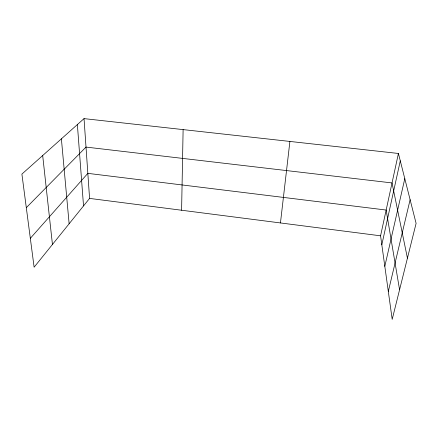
<?xml version="1.0" encoding="UTF-8"?>
<svg xmlns="http://www.w3.org/2000/svg" width="438" height="438" viewBox="0 0 438 438"><rect width="100%" height="100%" fill="white"/><g stroke="black" fill="none" stroke-linecap="round" stroke-linejoin="round"><path stroke-width="0.66" d="M181.6 210.24L183.117 129.604M280.451 222.942L289.901 141.441M398.421 153.47L416.1 223.364L392.196 319.379L380.573 235.814L398.421 153.47L84.036 118.621L21.9 174.094L34.115 267.207L89.576 198.409L84.036 118.621M381.821 244.793L400.288 160.85M384.816 266.326L404.794 178.66M388.314 291.473L410.116 199.706M30.326 238.327L87.835 173.36L386.157 210.048L399.571 289.759M26.307 207.683L86.012 147.08L392.037 182.936L407.433 258.174M89.576 198.409L380.573 235.814M42.689 155.534L52.45 244.464M61.386 138.841L69.133 223.769M77.373 124.567L83.532 205.904"/></g></svg>
